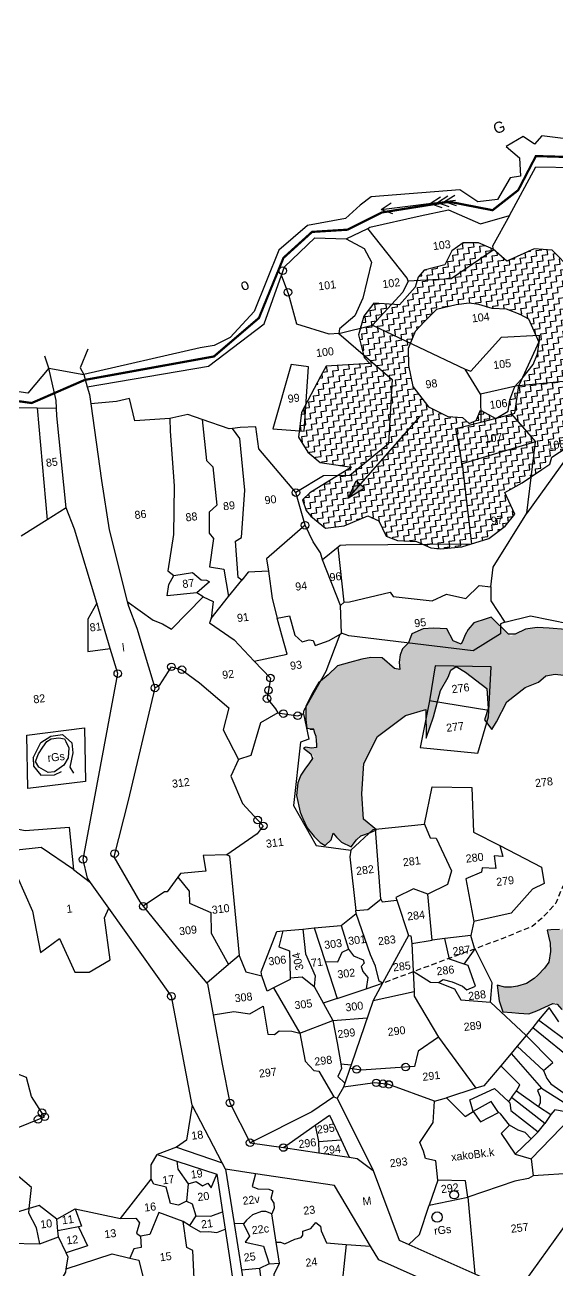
# Model space of a CAD drawing. Header units: metres. Extents: x 290104 to 292132, y 1990019 to 1991719.
# Drawn here: x 290799 to 291283, y 1990587 to 1991719 of the extents above; entities that cross this region are included whole.
import ezdxf
from ezdxf.enums import TextEntityAlignment as Align

# ---------------------------------------------------------------- set-up
doc = ezdxf.new("R2010")
doc.units = ezdxf.units.M
doc.header["$MEASUREMENT"] = 0
doc.linetypes.add('DASHDOT', pattern=[1, 0.5, -0.25, 0, -0.25])
doc.linetypes.add('DASHED', pattern=[0.75, 0.5, -0.25])
for name, color, linetype in [('LINE_FOOTPATH', 1, 'DASHED'), ('OFF', 1, 'Continuous'), ('POLY_HATCH', 12, 'Continuous'), ('POLY_PARCEL', 6, 'Continuous'), ('POLY_ROAD', 30, 'Continuous'), ('POLY_WATER', 4, 'Continuous'), ('SYM_ARROW', 1, 'Continuous'), ('SYM_STONE', 1, 'Continuous'), ('SYM_WELL', 1, 'Continuous'), ('TEXT_MAPIN', 7, 'Continuous'), ('TEXT_MAPOUT', 7, 'Continuous'), ('TEXT_PARCEL', 7, 'Continuous'), ('V_BOUND_STREAM_LINE', 7, 'DASHDOT')]:
    doc.layers.add(name, color=color, linetype=linetype)
doc.styles.add('TEXT_MAP', font='')
doc.styles.get('TEXT_MAP').set_extended_font_data('Kruti Dev 050')
pattern_1 = [(7.0915, (290088.82, 1989667.838), (4.387969, 5.634868), [5.05005, -5.05005]), (97.0915, (290093.8315, 1989668.461), (-5.634868, 4.387969), [5.05005, -5.05005])]

# ---------------------------------------------------------------- blocks, each defined once
blk = doc.blocks.new('STONE')
blk.add_circle((0, 0), 0.851)
blk = doc.blocks.new('RIVERARROW')
for points in [[(0, 0), (3.52, 1.73)], [(0, 0), (24.26, 0)], [(0, 0), (3.52, -1.73)], [(16.05, 0), (19.57, 1.73)], [(16.05, 0), (19.57, -1.73)], [(18.43, 0), (21.95, 1.73)], [(18.43, 0), (21.95, -1.73)], [(20.74, 0), (24.26, 1.73)], [(20.74, 0), (24.26, -1.73)]]:
    blk.add_lwpolyline(points)
blk = doc.blocks.new('PAKKAWELL')
blk.add_circle((0, 0), 1.81)
blk = doc.blocks.new('ARROWASPECT')
h = blk.add_hatch(color=256)
h.paths.add_polyline_path([(2.85, -2.85), (3.72, -1.98), (0, 0)])
h.paths.add_polyline_path([(0, 0), (1.98, -3.72), (2.85, -2.85)])
for points in [[(0, 0), (17.15, -17.15)], [(0, 0), (1.98, -3.72)], [(0, 0), (3.72, -1.98)], [(3.72, -1.98), (1.98, -3.72)]]:
    blk.add_lwpolyline(points)
blk = doc.blocks.new('21432')
at = {"layer": 'POLY_HATCH'}
h = blk.add_hatch(dxfattribs=at)
h.set_pattern_fill('ZIGZAG', color=256, scale=40.400397, angle=7.0915, style=0)
h.set_pattern_definition(pattern_1)
h.paths.add_polyline_path([(291095.8, 1991316.9), (291058.1, 1991293.4), (291051.4, 1991287), (291054.5, 1991277.4), (291058.8, 1991272.3), (291072.1, 1991261.5), (291089.3, 1991263.6), (291110.7, 1991272.5), (291120.6, 1991268.1), (291127.4, 1991254), (291137.8, 1991250.3), (291154.8, 1991249.3), (291168.1, 1991243.4), (291176.9, 1991242.6), (291196.1, 1991244.4), (291220.7, 1991251.9), (291235.6, 1991263.1), (291244.2, 1991274.1), (291235.1, 1991293.7), (291250.9, 1991302.5), (291268.8, 1991314.8), (291276.3, 1991319.4), (291278, 1991325.9), (291291.9, 1991335.1), (291295.4, 1991341.8), (291299.7, 1991357.3), (291313.6, 1991361.6), (291341.2, 1991355), (291355.6, 1991359.9), (291371.9, 1991375.1), (291373.1, 1991390.2), (291367.7, 1991398.3), (291354.7, 1991412.3), (291341.4, 1991418.7), (291321.8, 1991420.7), (291301, 1991417.4), (291298.1, 1991435.2), (291314.2, 1991437.3), (291316.5, 1991458.8), (291312.7, 1991479), (291278.4, 1991514), (291262, 1991515.1), (291237.1, 1991503.9), (291224.5, 1991514.8), (291211.3, 1991520.7), (291197.5, 1991520.8), (291187.2, 1991513.3), (291180.7, 1991500.6), (291161.9, 1991495.8), (291156.4, 1991489.5), (291153.8, 1991480.4), (291139.6, 1991464.3), (291116.3, 1991465.8), (291107.1, 1991454), (291102.3, 1991437.2), (291107.4, 1991416.6), (291112.5, 1991411), (291072.8, 1991408.5), (291067.7, 1991399.1), (291050.5, 1991366.4), (291047.7, 1991344.2), (291056.3, 1991330.3), (291067.4, 1991321)])
h.paths.add_polyline_path([(291165.9, 1991371.5), (291151.6, 1991390.2), (291147.6, 1991409.3), (291147.3, 1991424.5), (291153.8, 1991440.1), (291162.3, 1991449.2), (291173, 1991460.2), (291190.9, 1991464.4), (291202.7, 1991465.9), (291211.7, 1991464.6), (291223.8, 1991460.9), (291236.7, 1991460.5), (291249.3, 1991455.6), (291257, 1991451.4), (291266.5, 1991430.1), (291265, 1991419.9), (291261, 1991410.2), (291252, 1991398.7), (291244.2, 1991390.1), (291239.7, 1991377.9), (291238.2, 1991367.7), (291227, 1991361.1), (291213.2, 1991368.6), (291209.2, 1991359.3), (291202.7, 1991356.5), (291196.8, 1991361.8), (291183.5, 1991362.9)], flags=16)
h = blk.add_hatch(dxfattribs=at)
h.set_pattern_fill('ZIGZAG', color=256, scale=40.400397, angle=7.0915, style=0)
h.set_pattern_definition(pattern_1)
h.paths.add_polyline_path([(291385.8, 1991046.7), (291380.8, 1991048.2), (291377.1, 1991047.7), (291376.6, 1991043.6), (291378.7, 1991031.3), (291375.2, 1991021.9), (291370.6, 1991015.2), (291360.9, 1991004.3), (291347, 1991003.3), (291349, 1990995.3), (291350.3, 1990990.4), (291349.1, 1990984.1), (291347.6, 1990972.4), (291343.6, 1990965), (291341.2, 1990959.2), (291326.1, 1990960.1), (291326.5, 1990954.3), (291324.6, 1990947.6), (291323.6, 1990939.1), (291318.4, 1990934.3), (291310.5, 1990931.9), (291303.7, 1990931.7), (291298.1, 1990930.4), (291300.7, 1990926.3), (291300.6, 1990921.5), (291300.8, 1990916.7), (291295.4, 1990903.7), (291286.7, 1990896.6), (291273.7, 1990896.1), (291276.5, 1990884.7), (291276.8, 1990876.8), (291275.2, 1990867.1), (291271.2, 1990861.5), (291263.5, 1990853.2), (291254.8, 1990847.8), (291246.9, 1990845.1), (291237.2, 1990843.9), (291228.4, 1990846.2), (291230.2, 1990831.8), (291233.4, 1990822), (291241.7, 1990821.3), (291247.9, 1990820.7), (291257.2, 1990820.2), (291264.4, 1990822.8), (291281.3, 1990830.4), (291287.1, 1990823.9), (291291.3, 1990820), (291293.3, 1990820.2), (291296.7, 1990823.7), (291303.2, 1990828.6), (291311.1, 1990832), (291313.5, 1990833.3), (291316.2, 1990836.4), (291319.1, 1990840.5), (291321.6, 1990844.9), (291324.7, 1990855.8), (291325.9, 1990863.1), (291325.2, 1990874), (291326.2, 1990882.3), (291324.5, 1990886.2), (291319, 1990889.3), (291322.5, 1990893.8), (291325.5, 1990900), (291327.9, 1990905.4), (291329.3, 1990911), (291328.9, 1990916.4), (291327.5, 1990922), (291332, 1990927), (291334.1, 1990932.1), (291338, 1990943.6), (291342.9, 1990938.3), (291347.3, 1990933), (291352, 1990936.7), (291359.1, 1990939.9), (291365.8, 1990943.8), (291372.8, 1990950.5), (291376, 1990957.4), (291376.8, 1990967.4), (291378.2, 1990972.6), (291378.5, 1990978.1), (291377.2, 1990988.7), (291376, 1990993.3), (291372.5, 1990998.2), (291375.9, 1991003.1), (291389, 1991000.5), (291393, 1991001.9), (291397.2, 1991003.8), (291401.7, 1991006.1), (291404.5, 1991008.4), (291408, 1991013), (291413.4, 1991021.8), (291415, 1991028.2), (291416.2, 1991036.5), (291423.7, 1991045.2), (291427.1, 1991054.2), (291426.9, 1991059.7), (291431.9, 1991061.6), (291434.4, 1991064), (291440.5, 1991069.8), (291447.4, 1991076.8), (291452.7, 1991089.9), (291454, 1991096.2), (291453.4, 1991100.9), (291448.8, 1991109.1), (291453.9, 1991110.8), (291457.6, 1991110.9), (291466.8, 1991111.4), (291471, 1991116), (291476.6, 1991123.9), (291488.2, 1991129.5), (291492.5, 1991126.9), (291496.2, 1991126.6), (291500, 1991129.5), (291504.9, 1991133.9), (291511.6, 1991140.5), (291515.6, 1991146.1), (291515.6, 1991160.2), (291511.8, 1991170.7), (291524.3, 1991175.5), (291526.5, 1991177.2), (291532.9, 1991183.1), (291536.7, 1991191.1), (291539.5, 1991202.9), (291539.4, 1991208.8), (291543.1, 1991211), (291549.4, 1991214.8), (291553.2, 1991217.4), (291555.2, 1991220.3), (291557.9, 1991223.7), (291560.8, 1991227.5), (291563.4, 1991234.3), (291566.1, 1991239.4), (291570.4, 1991249.1), (291575.4, 1991256.4), (291576.6, 1991260), (291577.3, 1991265.5), (291576.5, 1991271.9), (291575.9, 1991274.2), (291575.7, 1991281), (291575.3, 1991289.2), (291574.8, 1991291.4), (291571.2, 1991298.1), (291565.8, 1991306), (291564, 1991306.8), (291561.7, 1991305.8), (291558.4, 1991302), (291558.6, 1991300.3), (291559.2, 1991298.4), (291561.7, 1991294.6), (291555.6, 1991290.5), (291548.8, 1991289.2), (291542, 1991286), (291538.8, 1991289.7), (291537.7, 1991290.9), (291536.5, 1991291.8), (291534.7, 1991292.9), (291532.2, 1991293.3), (291530.9, 1991293.5), (291524.6, 1991291.9), (291529.6, 1991287.1), (291531.5, 1991276.7), (291530.5, 1991266.1), (291528.9, 1991260.1), (291524.8, 1991249), (291515.2, 1991238.3), (291505.6, 1991233), (291498.3, 1991229.4), (291500.3, 1991224.2), (291500.7, 1991215.3), (291498.3, 1991206.1), (291491.7, 1991197.2), (291482.3, 1991187.8), (291477, 1991186.2), (291457, 1991182.3), (291458.5, 1991170.6), (291460.8, 1991163), (291460, 1991158.5), (291459.3, 1991154.4), (291458.4, 1991148.5), (291454, 1991138.3), (291444, 1991135.4), (291434.3, 1991133.6), (291427.4, 1991126.2), (291426.6, 1991121.7), (291426.2, 1991116.2), (291425.8, 1991108.6), (291423.6, 1991101.6), (291419.2, 1991095.6), (291417, 1991091.5), (291410.8, 1991083.9), (291402.3, 1991078.1), (291390.6, 1991071.2), (291395.2, 1991061.5), (291393.3, 1991047.5), (291390, 1991043.2)])
h = blk.add_hatch(dxfattribs=at)
h.set_pattern_fill('ZIGZAG', color=256, scale=40.400397, angle=7.0915, style=0)
h.set_pattern_definition(pattern_1)
h.paths.add_polyline_path([(291218.8, 1991115.6), (291220.2, 1991097.6), (291216.7, 1991087.2), (291223.4, 1991078.4), (291227.7, 1991085.5), (291237.2, 1991103.6), (291253.8, 1991116.5), (291265.8, 1991121.4), (291272.6, 1991127.1), (291281.1, 1991128.6), (291293.8, 1991127.1), (291301.9, 1991125.1), (291310.2, 1991127.8), (291313.3, 1991138.2), (291322.3, 1991152.8), (291331.4, 1991159.5), (291344.9, 1991162.9), (291353.2, 1991162.7), (291359.6, 1991163), (291361.8, 1991166.8), (291370.4, 1991181.3), (291377.7, 1991188.7), (291387.4, 1991194.7), (291398.1, 1991200.8), (291405.8, 1991201.3), (291416.8, 1991200.1), (291432.3, 1991197.7), (291434, 1991204.8), (291439.4, 1991220.3), (291445.6, 1991233.6), (291452.9, 1991243.7), (291461.8, 1991248.2), (291475.4, 1991248.2), (291469, 1991261.4), (291459.2, 1991260.2), (291450.3, 1991258.7), (291435, 1991242), (291431.7, 1991233.8), (291429, 1991220.9), (291428.6, 1991208.7), (291425.6, 1991205.8), (291420, 1991209), (291418.9, 1991214.9), (291420.3, 1991227.6), (291421.4, 1991239.9), (291419.4, 1991242.3), (291410.1, 1991250.2), (291384.2, 1991263), (291380.1, 1991258.2), (291369.8, 1991256.9), (291369.7, 1991247.4), (291369.1, 1991241.6), (291373.5, 1991230.5), (291377.5, 1991219.7), (291372.8, 1991219.1), (291360.4, 1991217.2), (291353.2, 1991212.4), (291345.6, 1991207.1), (291338.1, 1991194.9), (291337.6, 1991187.9), (291333.1, 1991182.5), (291324.2, 1991184), (291318.1, 1991180.7), (291312.5, 1991173.5), (291298.4, 1991168.7), (291294.5, 1991165.2), (291290.5, 1991169.4), (291275.6, 1991170.6), (291264.7, 1991171), (291254, 1991169.7), (291240.6, 1991163.1), (291222.7, 1991180.5), (291218.3, 1991179.1), (291207, 1991175.5), (291201.8, 1991169.2), (291199.3, 1991164.6), (291197.3, 1991160), (291195.6, 1991155.9), (291188.3, 1991158.9), (291182.6, 1991169.9), (291170.4, 1991170.5), (291160.9, 1991169.8), (291150.6, 1991165.4), (291147.7, 1991157.3), (291142.3, 1991151.8), (291140, 1991146.3), (291139.1, 1991139.7), (291139.9, 1991132.9), (291135, 1991134), (291123.8, 1991143.5), (291113.4, 1991143.9), (291105.3, 1991142.5), (291094, 1991139.3), (291083.1, 1991136.2), (291074.5, 1991128.2), (291065.9, 1991120.7), (291060.2, 1991111.3), (291054.2, 1991099.7), (291054.3, 1991087.5), (291055.3, 1991079.8), (291062.8, 1991078.6), (291061.4, 1991078.6), (291062.3, 1991075.3), (291063.5, 1991072.4), (291063.6, 1991068.1), (291064.3, 1991062.1), (291059.6, 1991061.5), (291053.9, 1991062.5), (291052.3, 1991061.5), (291061.7, 1991054.1), (291057.8, 1991048.3), (291053.3, 1991042.5), (291049.7, 1991036.9), (291047.1, 1991030), (291045.9, 1991018.6), (291049.1, 1991003.4), (291051.5, 1990997.6), (291055.6, 1990989.1), (291061.8, 1990981.2), (291067.3, 1990975.8), (291072, 1990972.9), (291077.4, 1990978.3), (291079.2, 1990984.2), (291082.3, 1990980.7), (291086.8, 1990976), (291095.5, 1990971.9), (291102.6, 1990981.1), (291113, 1990984.9), (291118.5, 1990987.4), (291106.9, 1990997.1), (291105.3, 1991020), (291107.1, 1991047.5), (291119.6, 1991072), (291145, 1991091.2), (291163.4, 1991096.6), (291163.6, 1991070.6), (291170.3, 1991090.1), (291176.9, 1991113.9), (291183.6, 1991126), (291186.3, 1991132.4), (291191.1, 1991135.6), (291199.6, 1991130.5)])
at = {"layer": 'LINE_FOOTPATH', "ltscale": 10, "flags": 128}
blk.add_lwpolyline([(291760.2, 1991478.7), (291647.8, 1991397.4), (291617.8, 1991372), (291582.4, 1991347.4), (291560.4, 1991330.4), (291531.6, 1991304.6), (291509.8, 1991271.6), (291449.1, 1991172.3), (291430.5, 1991148.4), (291400.7, 1991105.1), (291365.4, 1991049.8), (291345.9, 1991015.7), (291316, 1990973.3), (291302.7, 1990958.3), (291287.7, 1990935.5), (291281.6, 1990920.5), (291269.4, 1990907.4), (291260.1, 1990899.5), (291233.4, 1990888.6), (291124.1, 1990847.9)], dxfattribs=at)
at = {"layer": 'OFF'}
for points in [[(291252, 1991617.3), (291236.6, 1991608.3)], [(291090.4, 1991542.7), (291103.8, 1991554.9)], [(291084.2, 1991438.2), (291115, 1991445.8)], [(290820.7, 1991406.9), (290852.4, 1991401.1)], [(291082.9, 1990833.9), (291070.1, 1990829.9)], [(291078.8, 1990813.9), (291110.1, 1990816.4)], [(290936.9, 1990698.9), (290919.1, 1990692.2)], [(291244.5, 1990692.6), (291259.1, 1990688.4)]]:
    blk.add_lwpolyline(points, dxfattribs=at)
at = {"layer": 'POLY_HATCH'}
for points in [[(291312.7, 1991479), (291278.4, 1991514), (291262, 1991515.1), (291237.1, 1991503.9), (291224.5, 1991514.8), (291211.3, 1991520.7), (291197.5, 1991520.8), (291187.2, 1991513.3), (291180.7, 1991500.6), (291161.9, 1991495.8), (291156.4, 1991489.5), (291153.8, 1991480.4), (291139.6, 1991464.3), (291116.3, 1991465.8), (291107.1, 1991454), (291102.3, 1991437.2), (291107.4, 1991416.6), (291112.5, 1991411), (291072.8, 1991408.5), (291067.7, 1991399.1), (291050.5, 1991366.4), (291047.7, 1991344.2), (291056.3, 1991330.3), (291067.4, 1991321), (291095.8, 1991316.9), (291058.1, 1991293.4), (291051.4, 1991287), (291054.5, 1991277.4), (291058.8, 1991272.3), (291072.1, 1991261.5), (291089.3, 1991263.6), (291110.7, 1991272.5), (291120.6, 1991268.1), (291127.4, 1991254), (291137.8, 1991250.3), (291154.8, 1991249.3), (291168.1, 1991243.4), (291176.9, 1991242.6), (291196.1, 1991244.4), (291220.7, 1991251.9), (291235.6, 1991263.1), (291244.2, 1991274.1), (291235.1, 1991293.7), (291250.9, 1991302.5), (291268.8, 1991314.8), (291276.3, 1991319.4), (291278, 1991325.9), (291291.9, 1991335.1)], [(291162.3, 1991449.2), (291153.8, 1991440.1), (291147.3, 1991424.5), (291147.6, 1991409.3), (291151.6, 1991390.2), (291165.9, 1991371.5), (291183.5, 1991362.9), (291196.8, 1991361.8), (291202.7, 1991356.5), (291209.2, 1991359.3), (291213.2, 1991368.6), (291227, 1991361.1), (291238.2, 1991367.7), (291239.7, 1991377.9), (291244.2, 1991390.1), (291252, 1991398.7), (291261, 1991410.2), (291265, 1991419.9), (291266.5, 1991430.1), (291257, 1991451.4), (291249.3, 1991455.6), (291236.7, 1991460.5), (291223.8, 1991460.9), (291211.7, 1991464.6), (291202.7, 1991465.9), (291190.9, 1991464.4), (291173, 1991460.2), (291162.3, 1991449.2)], [(291284.9, 1990896.6), (291277.1, 1990896.3), (291273.7, 1990896.2), (291275, 1990890.6), (291276.5, 1990884.3), (291276.8, 1990876.8), (291275.2, 1990867.1), (291271.2, 1990861.5), (291265.4, 1990855.3), (291261.8, 1990852.1), (291254.8, 1990847.8), (291246.9, 1990845.1), (291241.2, 1990844.4), (291235.4, 1990844.4), (291228.4, 1990846.2), (291230.2, 1990831.8), (291233.4, 1990822), (291241.7, 1990821.3), (291247.9, 1990820.7), (291257.2, 1990820.2), (291264.4, 1990822.8), (291278.9, 1990829.4), (291282.7, 1990828.8), (291287.1, 1990823.9)], [(291118.5, 1990987.4), (291106.9, 1990997.1), (291105.3, 1991020), (291107.1, 1991047.5), (291119.6, 1991072), (291145, 1991091.2), (291163.4, 1991096.6), (291163.6, 1991070.6), (291170.3, 1991090.1), (291176.9, 1991113.9), (291183.6, 1991126), (291186.3, 1991132.4), (291191.1, 1991135.6), (291199.6, 1991130.5), (291218.8, 1991115.6), (291220.2, 1991097.6), (291216.7, 1991087.2), (291223.4, 1991078.4), (291227.7, 1991085.5), (291237.2, 1991103.6), (291253.8, 1991116.5), (291265.8, 1991121.4), (291272.6, 1991127.1), (291281.1, 1991128.6), (291293.8, 1991127.1)], [(291290.5, 1991169.4), (291275.6, 1991170.6), (291264.7, 1991171), (291254, 1991169.7), (291244.6, 1991165), (291238.5, 1991165.1), (291222.7, 1991180.5), (291218.3, 1991179.1), (291207, 1991175.5), (291201.8, 1991169.2), (291199.3, 1991164.6), (291197.3, 1991160), (291195.6, 1991155.9), (291188.3, 1991158.9), (291182.6, 1991169.9), (291170.4, 1991170.5), (291160.9, 1991169.8), (291150.6, 1991165.4), (291147.7, 1991157.3), (291142.3, 1991151.8), (291140, 1991146.3), (291139.1, 1991139.7), (291139.9, 1991132.9), (291135, 1991134), (291123.8, 1991143.5), (291113.4, 1991143.9), (291105.3, 1991142.5), (291094, 1991139.3), (291083.1, 1991136.2), (291074.5, 1991128.2), (291065.9, 1991120.7), (291060.2, 1991111.3), (291054.2, 1991099.7), (291054.3, 1991087.5), (291055.3, 1991079.8), (291061.5, 1991078.8), (291058.4, 1991078.7), (291061.4, 1991078.6), (291062.3, 1991075.3), (291063.5, 1991072.4), (291063.6, 1991068.1), (291064, 1991064.7), (291063.9, 1991062), (291059.6, 1991061.5), (291053.9, 1991062.5), (291052.3, 1991061.5), (291059, 1991056.2), (291060.4, 1991052.1), (291057.8, 1991048.3), (291053.3, 1991042.5), (291049.7, 1991036.9), (291047.1, 1991030), (291045.9, 1991018.6), (291049.1, 1991003.4), (291051.5, 1990997.6), (291055.6, 1990989.1), (291061.8, 1990981.2), (291067.3, 1990975.8), (291072, 1990972.9), (291077.4, 1990978.3), (291079.2, 1990984.2), (291082.3, 1990980.7), (291086.8, 1990976), (291095.5, 1990971.9), (291100.4, 1990978.1), (291104.3, 1990981.7), (291113, 1990984.9), (291118.5, 1990987.4)]]:
    blk.add_lwpolyline(points, dxfattribs=at)
at = {"layer": 'POLY_PARCEL'}
for points in [[(291239.5, 1991545.5), (291224.1, 1991517.6), (291224.6, 1991514.1), (291186.6, 1991487.8), (291147.3, 1991485.7)], [(291147.3, 1991485.7), (291146.5, 1991488.7), (291110.6, 1991533.8)], [(291091.1, 1991524.3), (291107.5, 1991515.6), (291114.1, 1991503.1), (291106.1, 1991470.4), (291099, 1991454.2), (291084.8, 1991442.6), (291084.2, 1991438.2)], [(291084.2, 1991438.2), (291075.6, 1991437.6), (291046.2, 1991446.8), (291039, 1991473.4), (291032.1, 1991491.3)], [(291147.3, 1991485.7), (291142.6, 1991475.9), (291115, 1991445.8), (291199.2, 1991405.8)], [(291084.2, 1991438.2), (291132.9, 1991396.5), (291129.6, 1991337.9), (291094.3, 1991309.2), (291070.4, 1991309), (291045.3, 1991293.7)], [(291199.2, 1991405.8), (291204.2, 1991404), (291232.1, 1991434.9), (291266.4, 1991436.8), (291266.6, 1991431.4), (291248.1, 1991391.1)], [(291056.8, 1991408), (291040.9, 1991410), (291024.2, 1991351.8), (291052.7, 1991349.5), (291056.8, 1991408)], [(291213, 1991383.2), (291199.2, 1991405.8)], [(291248.1, 1991391.1), (291303.9, 1991396.4), (291363.1, 1991365.8), (291351.4, 1991349.4)], [(291248.1, 1991391.1), (291213, 1991383.2)], [(291213, 1991383.2), (291213.4, 1991357.7)], [(291241.4, 1991365.1), (291244.2, 1991365.9), (291248.1, 1991391.1)], [(290810, 1991370.6), (290819.2, 1991269.1)], [(290930.8, 1991361), (290898.9, 1991359), (290894, 1991379.2), (290882.2, 1991376.5), (290858.9, 1991374.4)], [(290930.8, 1991361), (290931.1, 1991349.6), (290934.5, 1991299.8), (290933.9, 1991255.7), (290928.9, 1991222.6), (290934.2, 1991218.4)], [(290960, 1991360.2), (290947.2, 1991364.6), (290930.8, 1991361)], [(290960, 1991360.2), (290963.9, 1991323), (290969.7, 1991317.1), (290973.3, 1991282.2), (290966.6, 1991275.9), (290966.6, 1991256.7), (290970.3, 1991252.1), (290966.9, 1991226.2), (290979.7, 1991224.2), (290984, 1991199.3)], [(290987.7, 1991352), (290984.7, 1991351.6), (290960, 1991360.2)], [(291213.4, 1991357.7), (291241.4, 1991365.1)], [(291241.4, 1991365.1), (291263.2, 1991339.9)], [(291351.4, 1991349.4), (291340.9, 1991358.3), (291332.7, 1991363.6), (291298.9, 1991354.7), (291303.3, 1991341.9), (291255.1, 1991275)], [(291045.3, 1991293.7), (291011.7, 1991333.4), (291008.8, 1991353.4), (290994.7, 1991352.9), (290987.7, 1991352)], [(290996.2, 1991214.1), (290992.8, 1991216.5), (290990.3, 1991249.5), (290995.7, 1991252.9), (290999, 1991296), (290994.4, 1991342.9), (290987.7, 1991352)], [(291196.6, 1991319.8), (291190.6, 1991352), (291213.4, 1991357.7)], [(291263.2, 1991339.9), (291196.6, 1991319.8)], [(291255.1, 1991275), (291263.2, 1991339.9)], [(291196.6, 1991319.8), (291204.9, 1991246.8), (291090.8, 1991245.9), (291085.7, 1991245.7), (291083.8, 1991244.1)], [(291053.6, 1991264), (291045.3, 1991293.7)], [(290836.4, 1991280), (290819.2, 1991269.1)], [(290819.2, 1991269.1), (290795.5, 1991254.2)], [(291222.5, 1991208), (291224.6, 1991225.9), (291255.1, 1991275)], [(291053.6, 1991264), (291018.6, 1991233.4), (291020.3, 1991222.2)], [(291069.6, 1991232.7), (291067.7, 1991239.1), (291061, 1991248.9), (291053.6, 1991264)], [(291235.1, 1991176.1), (291258.5, 1991181.8), (291312.1, 1991170.7), (291358.8, 1991235.5), (291374.2, 1991268.6)], [(291083.8, 1991244.1), (291069.6, 1991232.7)], [(291089.3, 1991194.2), (291083.8, 1991244.1)], [(291085.8, 1991191), (291069.6, 1991232.7)], [(290955.2, 1991202.6), (290928.4, 1991199.8), (290929.8, 1991210.3), (290934.2, 1991218.4)], [(290934.2, 1991218.4), (290951.2, 1991221.1), (290959.1, 1991214.5), (290964, 1991214), (290966.9, 1991212.7), (290955.2, 1991202.6)], [(290984, 1991199.3), (290996.2, 1991214.1)], [(291020.3, 1991222.2), (291002, 1991221.5), (290996.2, 1991214.1)], [(291020.3, 1991222.2), (291023.8, 1991197.4), (291028.4, 1991179.6)], [(290961, 1991199), (290955.2, 1991202.6)], [(291089.3, 1991194.2), (291094, 1991194.4), (291130.9, 1991203.3), (291133.8, 1991199.3), (291169.2, 1991195.5), (291182.2, 1991201.4), (291199.9, 1991197.4), (291211.8, 1991209.4), (291222.5, 1991208)], [(291222.5, 1991208), (291222.4, 1991195.5), (291235.1, 1991176.1)], [(290864.2, 1991193.1), (290856.1, 1991178.8), (290856, 1991149.3), (290876.6, 1991151.9)], [(290892, 1991194.7), (290915.5, 1991177.7), (290924, 1991174.4), (290932.2, 1991169.5), (290961, 1991199)], [(290961, 1991199), (290970.2, 1991194.8), (290968.3, 1991179.4)], [(290968.3, 1991179.4), (290984, 1991199.3)], [(291085.8, 1991191), (291089.3, 1991194.2)], [(291086.9, 1991166.1), (291085.8, 1991191)], [(290968.3, 1991179.4), (290966.7, 1991175.4), (290989.2, 1991159.8), (291007.3, 1991140.4)], [(291007.3, 1991140.4), (291037.3, 1991146.9), (291032.5, 1991164.1), (291028.4, 1991179.6)], [(291028.4, 1991179.6), (291039.5, 1991181.7), (291044.4, 1991164.3), (291051.1, 1991158.1), (291057.5, 1991160), (291061.1, 1991159.3), (291062.8, 1991154.8), (291075.6, 1991159.2), (291085.4, 1991165.1)], [(291235.1, 1991176.1), (291231.3, 1991174.5), (291231.2, 1991165.4), (291206.6, 1991150), (291093.3, 1991163.6), (291086.9, 1991166.1)], [(291052.2, 1991092.7), (291052.9, 1991096.1), (291072.8, 1991131.5), (291085.4, 1991165.1)], [(291085.4, 1991165.1), (291086.9, 1991166.1)], [(290917.2, 1991116.2), (290921.3, 1991118.4), (290932.1, 1991135.4), (290941.7, 1991132.8), (290957.8, 1991120.7), (290984.4, 1991098.1), (290979.3, 1991078), (290993, 1991051.3)], [(291007.3, 1991140.4), (291022.2, 1991125.2), (291019.1, 1991106.5), (291026.8, 1991097.2), (291028.8, 1991093.6)], [(291222.8, 1991135.5), (291171.9, 1991136.3), (291166.8, 1991104.4)], [(291220.7, 1991095.7), (291222.8, 1991135.5)], [(291166.8, 1991104.4), (291158.2, 1991062.2), (291210.7, 1991056.8), (291220.4, 1991090.1), (291220.7, 1991095.7)], [(291220.7, 1991095.7), (291166.8, 1991104.4)], [(291028.8, 1991093.6), (291013.2, 1991084.6), (291004.4, 1991054.9), (290993, 1991051.3)], [(291028.8, 1991093.6), (291047, 1991091), (291052.2, 1991092.7)], [(291052.2, 1991092.7), (291057.2, 1991069.6), (291049.5, 1991067), (291043.1, 1991009.4), (291063.8, 1990973.1), (291095.2, 1990968.8)], [(290993, 1991051.3), (290986.2, 1991035.9), (290996.9, 1991011.3), (291010.6, 1990996.2), (291015.6, 1990990.9), (291010, 1990983.7), (290982.6, 1990964.6)], [(291162.1, 1990992.3), (291169.2, 1991026.5), (291205.1, 1991025.6), (291206.8, 1990985.2), (291230.7, 1990973)], [(290746.6, 1990984.8), (290777.6, 1990990.8), (290799.1, 1990986.8), (290839.1, 1990989.6), (290843, 1990951.2)], [(291095.2, 1990968.8), (291115.6, 1990987.6), (291117.8, 1990987.8)], [(291117.8, 1990987.8), (291162.1, 1990992.3)], [(291122.4, 1990924.4), (291117.8, 1990987.8)], [(291162.1, 1990992.3), (291167.4, 1990980), (291172.9, 1990979.6), (291186.8, 1990950), (291183, 1990937.6), (291165.1, 1990928.9)], [(290843, 1990951.2), (290813.7, 1990971.2), (290789, 1990968.6), (290778.9, 1990952.2), (290791.9, 1990944.8), (290805.7, 1990913.5), (290813, 1990875.9), (290830.3, 1990888.4), (290844.3, 1990857.9), (290857.3, 1990857.8), (290876.5, 1990869.1), (290871.3, 1990907.3), (290875.2, 1990916.2)], [(290982.6, 1990964.6), (290961.1, 1990964.1), (290963.4, 1990949.8), (290940.4, 1990947.5), (290938, 1990944.2)], [(290982.6, 1990964.6), (290984.9, 1990963.8), (290993.6, 1990873.1)], [(291095.2, 1990968.8), (291094.4, 1990962.6), (291099.9, 1990914.1)], [(291230.7, 1990973), (291233.4, 1990963.1), (291225.7, 1990963.8), (291227.2, 1990952.1), (291214.7, 1990952.7), (291214.1, 1990948.8), (291199.7, 1990942.7), (291207.2, 1990904.1)], [(291230.7, 1990973), (291268.7, 1990953.4), (291271.1, 1990938.6), (291260.4, 1990933.5), (291240.9, 1990911.6), (291207.2, 1990904.1)], [(290843, 1990951.2), (290858.7, 1990939.5)], [(290938, 1990944.2), (290928.4, 1990930.8), (290925.7, 1990931), (290906.5, 1990917.8)], [(290938, 1990944.2), (290948.3, 1990931.4), (290948.6, 1990920.6), (290968, 1990912.2), (290968.2, 1990893.3), (290984, 1990864.9)], [(291165.1, 1990928.9), (291152.1, 1990933.7), (291136.3, 1990925.8), (291137.1, 1990923.4)], [(291099.9, 1990914.1), (291110.6, 1990914.8), (291122.4, 1990924.4)], [(291122.4, 1990924.4), (291123.8, 1990921.9), (291137.1, 1990923.4)], [(291137.1, 1990923.4), (291147.6, 1990891.3)], [(291169.3, 1990887), (291165.1, 1990928.9)], [(291086.4, 1990900.5), (291100.2, 1990911.4)], [(291100.2, 1990911.4), (291099.9, 1990914.1)], [(291124.1, 1990847.9), (291120.9, 1990849.7), (291117.6, 1990863.5), (291113.2, 1990873.7), (291100.2, 1990911.4)], [(291014.2, 1990854.7), (291013.7, 1990858.4), (291028.1, 1990894.9), (291033.5, 1990895.4)], [(291033.5, 1990895.4), (291029.9, 1990881), (291039.5, 1990877.3), (291040, 1990852.8)], [(291033.5, 1990895.4), (291051.7, 1990897.1)], [(291051.7, 1990897.1), (291061.8, 1990898.1)], [(291051.7, 1990897.1), (291053.9, 1990874.6), (291062.9, 1990854.6), (291061.9, 1990844.8)], [(291061.8, 1990898.1), (291086.4, 1990900.5)], [(291061.8, 1990898.1), (291071.8, 1990867.7)], [(291086.4, 1990900.5), (291093.1, 1990878.7)], [(291207.2, 1990904.1), (291204.4, 1990891.4)], [(291147.6, 1990891.3), (291124.1, 1990847.9)], [(291147.6, 1990891.3), (291149.8, 1990891.1), (291150.7, 1990884.1)], [(291150.7, 1990884.1), (291169.3, 1990887)], [(291150.7, 1990884.1), (291151.8, 1990858.8)], [(291180.6, 1990888.4), (291169.3, 1990887)], [(291204.4, 1990891.4), (291180.6, 1990888.4)], [(291198.3, 1990865.3), (291184.9, 1990869.9), (291180.6, 1990888.4)], [(291208.2, 1990879), (291207.8, 1990879.9), (291204.4, 1990891.4)], [(290993.6, 1990873.1), (290984, 1990864.9)], [(290993.6, 1990873.1), (290999.7, 1990858.3), (291014.2, 1990854.7)], [(291071.8, 1990867.7), (291083.5, 1990867.2), (291087.5, 1990876), (291093.1, 1990878.7)], [(291093.1, 1990878.7), (291097.8, 1990872.9), (291106.6, 1990869.3), (291107.4, 1990866.2), (291104.6, 1990863.1), (291106.3, 1990858.6), (291110.6, 1990853.2), (291109.3, 1990842.9)], [(291198.3, 1990865.3), (291208.2, 1990879)], [(291222.2, 1990830.7), (291223.6, 1990848.2), (291208.2, 1990879)], [(290984, 1990864.9), (290964.2, 1990848.1)], [(291071.8, 1990867.7), (291082.9, 1990833.9), (291109.3, 1990842.9)], [(291174.9, 1990848.5), (291179.3, 1990851.4), (291187.5, 1990849.3), (291196.7, 1990845.3), (291200.7, 1990841.8), (291208.5, 1990845.2), (291201.8, 1990864.1), (291198.3, 1990865.3)], [(291024.8, 1990843.6), (291019.2, 1990840.7), (291014.2, 1990854.7)], [(291040, 1990852.8), (291040, 1990851.4), (291024.8, 1990843.6)], [(291040, 1990852.8), (291051.1, 1990853.7), (291061.9, 1990844.8)], [(291151.8, 1990858.8), (291167.7, 1990848.8), (291174.9, 1990848.5)], [(291151.8, 1990858.8), (291152.7, 1990840.4)], [(291024.8, 1990843.6), (291048.8, 1990802.6)], [(291061.9, 1990844.8), (291078.8, 1990813.9)], [(291109.3, 1990842.9), (291124.1, 1990847.9)], [(291124.1, 1990847.9), (291115.5, 1990832.2)], [(291115.5, 1990832.2), (291152.7, 1990840.4)], [(291152.7, 1990840.4), (291152.9, 1990836.1), (291174.8, 1990798.8)], [(291174.9, 1990848.5), (291189.4, 1990842.8), (291195.4, 1990832.9), (291222.2, 1990830.7)], [(291115.5, 1990832.2), (291095.4, 1990773.6)], [(291254.6, 1990800.5), (291222.2, 1990830.7)], [(290970, 1990819.2), (290989, 1990822.2), (291003.3, 1990820.2), (291015.4, 1990827.1), (291019.7, 1990801.6), (291025.7, 1990801.3), (291030.1, 1990804.6), (291041.5, 1990804.4), (291048.8, 1990802.6)], [(291284.3, 1990812.8), (291275.6, 1990825.9), (291265.9, 1990814.3)], [(291048.8, 1990802.6), (291078.8, 1990813.9)], [(291078.8, 1990813.9), (291082.9, 1990793.8), (291086.2, 1990774.8)], [(291260.6, 1990807.8), (291254.6, 1990800.5)], [(291265.9, 1990814.3), (291260.6, 1990807.8)], [(291260.6, 1990807.8), (291300.9, 1990775)], [(291306.4, 1990773.6), (291308.2, 1990782.7), (291265.9, 1990814.3)], [(291048.8, 1990802.6), (291053.6, 1990777.2), (291061.7, 1990768.5), (291066.1, 1990767.9), (291079.8, 1990744.8)], [(291174.8, 1990798.8), (291156.4, 1990786.2), (291153.2, 1990772.3), (291104.9, 1990769), (291094.3, 1990770.4)], [(291174.8, 1990798.8), (291209, 1990752.5)], [(291254.6, 1990800.5), (291246.4, 1990790.7)], [(291270.4, 1990768.5), (291279, 1990775.9), (291254.6, 1990800.5)], [(291240.9, 1990784), (291231.6, 1990772.8)], [(291246.4, 1990790.7), (291240.9, 1990784)], [(291240.9, 1990784), (291268.5, 1990752.4)], [(291246.4, 1990790.7), (291270.4, 1990768.5)], [(290788.4, 1990715.1), (290816.9, 1990726.5), (290804.8, 1990744.9), (290800.5, 1990762.3), (290790.9, 1990765.8), (290786.5, 1990777), (290771.3, 1990774.9)], [(291086.2, 1990774.8), (291086.9, 1990770.5), (291083.5, 1990763.1), (291089.7, 1990757.1)], [(291086.2, 1990774.8), (291095.4, 1990773.6)], [(291095.4, 1990773.6), (291094.3, 1990770.4)], [(291231.6, 1990772.8), (291216.2, 1990754.8), (291209, 1990752.5)], [(291245.8, 1990750.2), (291249, 1990755.7), (291231.6, 1990772.8)], [(291094.3, 1990770.4), (291089.7, 1990757.1)], [(291270.4, 1990768.5), (291273.3, 1990761.3), (291277, 1990756.6), (291297.4, 1990742.1)], [(291088.5, 1990753.4), (291082.7, 1990743.5)], [(291171.3, 1990740.6), (291129.8, 1990755.9), (291117.2, 1990757.5), (291088.5, 1990753.4)], [(291089.7, 1990757.1), (291088.5, 1990753.4)], [(291209, 1990752.5), (291182.2, 1990743.9)], [(291206.6, 1990731.2), (291203.3, 1990741.8), (291225.9, 1990752.1), (291238.6, 1990740.3)], [(291241.4, 1990744.2), (291245.8, 1990750.2)], [(291245.8, 1990750.2), (291266, 1990735.9)], [(291268.5, 1990752.4), (291264.8, 1990750.4), (291267.4, 1990744.8), (291267.3, 1990739.2), (291266, 1990735.9)], [(291268.5, 1990752.4), (291293.9, 1990736.4)], [(290951.1, 1990737.1), (290945.9, 1990705.3), (290936.9, 1990698.9)], [(291079.8, 1990744.8), (291059.9, 1990730.9), (291003.6, 1990703)], [(291079.8, 1990744.8), (291082.7, 1990743.5)], [(291082.7, 1990743.5), (291115.4, 1990677.7)], [(291174.3, 1990668.8), (291172.5, 1990686.6), (291163.2, 1990688.6), (291161.2, 1990695.4), (291157.9, 1990703.2), (291170.2, 1990721.2), (291171.3, 1990740.6)], [(291171.3, 1990740.6), (291182.2, 1990743.9)], [(291182.2, 1990743.9), (291199.3, 1990726.8), (291206.6, 1990731.2)], [(291228.9, 1990731.2), (291222.7, 1990740.3), (291206.6, 1990731.2)], [(291241.4, 1990744.2), (291238.6, 1990740.3)], [(291238.6, 1990740.3), (291239.7, 1990739.3), (291240.6, 1990732.3), (291265.6, 1990713)], [(291271.5, 1990720.5), (291241.4, 1990744.2)], [(291062.9, 1990718.9), (291075.9, 1990728.1), (291086.5, 1990705.5)], [(291206.6, 1990731.2), (291213.2, 1990721.9), (291229.4, 1990730.5), (291228.9, 1990731.2)], [(291239.5, 1990718.9), (291231.6, 1990728.9), (291228.9, 1990731.2)], [(291266, 1990735.9), (291277.1, 1990728.6)], [(291033.9, 1990698.6), (291062.9, 1990718.9)], [(291062.9, 1990718.9), (291065.9, 1990704.1)], [(291239.5, 1990718.9), (291231.8, 1990711.2), (291244.5, 1990692.6)], [(291259.1, 1990706.4), (291253.6, 1990712.4), (291247.5, 1990714.4), (291239.5, 1990718.9)], [(291065.9, 1990704.1), (291086.5, 1990705.5)], [(291065.9, 1990704.1), (291066.3, 1990693.9)], [(291086.5, 1990705.5), (291093.8, 1990689.9)], [(290913.7, 1990669.9), (290913.8, 1990682.9), (290919.1, 1990692.2)], [(291318.3, 1990692.4), (291298.4, 1990675.2), (291261.1, 1990672.9)], [(290937.1, 1990686.3), (290938, 1990679), (290947.5, 1990665.5)], [(291259.1, 1990688.4), (291261.1, 1990672.9)], [(290885.8, 1990634.1), (290913.7, 1990669.9)], [(290945.9, 1990649.8), (290938.6, 1990646.1), (290931.4, 1990647.7), (290927.5, 1990662.6), (290916.2, 1990665.4), (290913.7, 1990669.9)], [(290947.5, 1990665.5), (290954.5, 1990667.7), (290960.3, 1990663.9), (290965.2, 1990666.3), (290968.2, 1990662.1), (290973.5, 1990674.4)], [(291008.7, 1990674.8), (291005.6, 1990663.2), (291010.8, 1990661.1), (291020.7, 1990660.9), (291024.4, 1990659.2), (291022.4, 1990652.3), (291025.1, 1990648.1), (291025.6, 1990643.6), (291023.4, 1990638.4)], [(291261.1, 1990672.9), (291256.9, 1990670.5), (291244.2, 1990668.1), (291201.7, 1990653.4)], [(290947.5, 1990665.5), (290945.9, 1990649.8)], [(291174.3, 1990668.8), (291166.5, 1990646.3)], [(291201.7, 1990653.4), (291199.5, 1990668.4), (291174.3, 1990668.8)], [(290945.9, 1990649.8), (290951.1, 1990647.3), (290954.2, 1990636.5)], [(290812.4, 1990611), (290809.5, 1990625.7), (290802.5, 1990638.9), (290802.7, 1990643.2)], [(290828, 1990633.4), (290811.9, 1990646), (290802.7, 1990643.2)], [(290828, 1990633.4), (290844.6, 1990643)], [(290844.6, 1990643), (290885.8, 1990634.1)], [(290844.6, 1990643), (290850.4, 1990627), (290847.7, 1990626.5)], [(290942.8, 1990631.5), (290920.8, 1990639.5), (290912.5, 1990619.6), (290904, 1990618.1)], [(290954.2, 1990636.5), (290948.6, 1990627.7)], [(290954.2, 1990636.5), (290967.9, 1990636.1), (290978.6, 1990640.2)], [(291023.4, 1990638.4), (291017.9, 1990640.6), (291014.1, 1990640.4), (291005.7, 1990637.3), (291000.3, 1990632.7), (290997.6, 1990629.3)], [(291027.5, 1990612.6), (291023.4, 1990638.4)], [(290829, 1990622.8), (290828, 1990633.4)], [(290847.7, 1990626.5), (290829, 1990622.8)], [(290847.7, 1990626.5), (290855.8, 1990609.4), (290836.4, 1990602.9)], [(290885.8, 1990634.1), (290899.8, 1990634.3), (290903, 1990630.3), (290900.4, 1990620.8), (290904, 1990618.1)], [(290948.6, 1990627.7), (290942.8, 1990631.5)], [(290945.8, 1990560.4), (290948.3, 1990570.2), (290953.1, 1990572.7), (290951.5, 1990605.1), (290946.3, 1990607.7), (290942.8, 1990631.5)], [(290948.6, 1990627.7), (290958.5, 1990621.9), (290966.2, 1990622.2), (290973.3, 1990621.3), (290981, 1990624.4)], [(290997.6, 1990629.3), (290989.1, 1990629.6)], [(290997.6, 1990629.3), (291003.2, 1990618), (290999.3, 1990612.6), (291015.9, 1990609.1), (291021, 1990592.9)], [(291027.5, 1990612.6), (291031.2, 1990612.7), (291035.3, 1990611.1), (291044.2, 1990615.4), (291050, 1990616.8), (291051.5, 1990619.1), (291051.7, 1990622.7), (291058.8, 1990624.9), (291063.4, 1990630.4), (291067.7, 1990627.1), (291068.2, 1990623), (291073.1, 1990612), (291091, 1990610.6)], [(290812.4, 1990611), (290829.4, 1990617.4)], [(290829.4, 1990617.4), (290829, 1990622.8)], [(290836.4, 1990602.9), (290829.4, 1990617.4)], [(290904, 1990618.1), (290904.7, 1990607.9), (290897.9, 1990606.5), (290894.3, 1990598.2)], [(291030.5, 1990593.4), (291027.5, 1990612.6)], [(290783.8, 1990611.7), (290812.4, 1990611)], [(290836.6, 1990588.5), (290838.2, 1990599.1), (290836.4, 1990602.9)], [(290836.6, 1990588.5), (290878.3, 1990601.9), (290894.3, 1990598.2)], [(291091, 1990610.6), (291085.9, 1990562)], [(291091, 1990610.6), (291113.1, 1990608.9)], [(290894.3, 1990598.2), (290902.4, 1990596.3), (290910, 1990565.4), (290925.8, 1990560.4), (290940.6, 1990567.1), (290945.8, 1990560.4)], [(291021, 1990592.9), (291012.1, 1990588.6)], [(291021, 1990592.9), (291030.5, 1990593.4)], [(291033.6, 1990570.8), (291025.2, 1990579.2), (291025.4, 1990583.5), (291030.5, 1990593.4)], [(290823.3, 1990554.1), (290832.9, 1990563.4), (290843, 1990569), (290830.8, 1990576.1), (290836.1, 1990585.4), (290836.6, 1990588.5)], [(291012.1, 1990588.6), (290995.7, 1990587.3)], [(291012.1, 1990588.6), (291013.3, 1990578.6), (291010.4, 1990574), (291017.9, 1990564.8), (291014.4, 1990553.1), (291016.6, 1990544.3), (291010.7, 1990540.8), (291011.5, 1990534.5), (291004.3, 1990532.2)]]:
    blk.add_lwpolyline(points, dxfattribs=at)
at = {"layer": 'POLY_ROAD'}
for points in [[(290820.7, 1991406.9), (290817.2, 1991417.6)], [(290856.3, 1991424), (290849.3, 1991407), (290852.4, 1991401.1)], [(290855.5, 1991389.7), (290857.7, 1991382.9), (290858.9, 1991374.4)], [(290858.9, 1991374.4), (290868.6, 1991304.7), (290875.4, 1991259.8), (290892, 1991194.7)], [(290836.4, 1991280), (290828, 1991363.5), (290827.7, 1991370.3)], [(290864.2, 1991193.1), (290843.9, 1991260.6), (290836.4, 1991280)], [(290876.6, 1991151.9), (290864.2, 1991193.1)], [(290892, 1991194.7), (290893, 1991190.6), (290900.6, 1991170.4), (290917.2, 1991116.2)], [(290858.7, 1990939.5), (290855.9, 1990943.3), (290851.8, 1990960.4), (290883.4, 1991129.2), (290876.6, 1991151.9)], [(290917.2, 1991116.2), (290892.7, 1991014), (290879.7, 1990962.8), (290903.3, 1990921.8), (290906.5, 1990917.8)], [(290875.2, 1990916.2), (290858.7, 1990939.5)], [(290951.1, 1990737.1), (290932.1, 1990836.1), (290875.2, 1990916.2)], [(290906.5, 1990917.8), (290937.6, 1990879.4), (290964.2, 1990848.1)], [(290964.2, 1990848.1), (290964.8, 1990847.3), (290970, 1990819.2)], [(290970, 1990819.2), (290978.2, 1990774.3), (290985.3, 1990739.2), (291003.6, 1990703)], [(291259.1, 1990688.4), (291295.7, 1990725.9), (291313, 1990735.1), (291327.1, 1990747.4), (291350, 1990765.9)], [(290978.4, 1990684.7), (290951.1, 1990737.1)], [(291277.1, 1990728.6), (291271.5, 1990720.5)], [(291293.9, 1990736.4), (291290.5, 1990731), (291280.8, 1990733), (291277.1, 1990728.6)], [(291265.6, 1990713), (291271.5, 1990720.5)], [(291003.6, 1990703), (291033.9, 1990698.6)], [(291244.5, 1990692.6), (291259.1, 1990706.4)], [(291265.6, 1990713), (291259.1, 1990706.4)], [(290919.1, 1990692.2), (290937.1, 1990686.3)], [(290936.9, 1990698.9), (290978.4, 1990684.7)], [(291033.9, 1990698.6), (291066.3, 1990693.9)], [(291066.3, 1990693.9), (291093.8, 1990689.9)], [(290937.1, 1990686.3), (290973.5, 1990674.4)], [(290981.4, 1990679), (290978.4, 1990684.7)], [(291093.8, 1990689.9), (291101.1, 1990688.5), (291115.4, 1990677.7)], [(290973.5, 1990674.4), (290978.6, 1990640.2)], [(290981.4, 1990679), (290989.1, 1990629.6)], [(291008.7, 1990674.8), (290981.4, 1990679)], [(291113.1, 1990608.9), (291080.4, 1990664), (291008.7, 1990674.8)], [(291115.4, 1990677.7), (291139.1, 1990614.5), (291148.1, 1990610.5)], [(291207.9, 1990583.8), (291246.2, 1990566.7), (291322.8, 1990673.1)], [(290978.6, 1990640.2), (290981, 1990624.4)], [(290981, 1990624.4), (290985.6, 1990594.3), (290995.1, 1990527.1), (291000, 1990513.6)], [(290989.1, 1990629.6), (290995.7, 1990587.3)], [(291281.6, 1990526.5), (291259.8, 1990539.7), (291248.2, 1990538.6), (291228.1, 1990548.7), (291120.6, 1990596.5), (291113.1, 1990608.9)], [(290995.7, 1990587.3), (291004.3, 1990532.2)]]:
    blk.add_lwpolyline(points, dxfattribs=at)
at = {"layer": 'POLY_WATER'}
for points in [[(291704.5, 1991611.1), (291650.7, 1991718.7), (291624.8, 1991709.2), (291580.9, 1991692.8), (291531.4, 1991655.6), (291454.3, 1991660.9), (291403.5, 1991631.8), (291388.5, 1991642.5), (291359.8, 1991620.9), (291319.7, 1991611.6), (291268.8, 1991617.8), (291262.2, 1991610.3), (291252, 1991617.3)], [(291236.6, 1991608.3), (291248.5, 1991598), (291249.4, 1991581.3), (291240.2, 1991579.7), (291228.5, 1991559.9), (291210.8, 1991558), (291194.2, 1991568.9), (291113.8, 1991562.4), (291103.8, 1991554.9)], [(291239.5, 1991545.5), (291263.4, 1991589.6), (291299.4, 1991589)], [(291090.4, 1991542.7), (291055.9, 1991536.4), (291029.9, 1991513.9), (291007.4, 1991458.2), (290985.6, 1991434.7), (290970.9, 1991427.3), (290958.2, 1991425.4), (290852.4, 1991401.1)], [(291110.6, 1991533.8), (291112.6, 1991534.8), (291158.3, 1991545.2), (291183.9, 1991550.7), (291213, 1991537.9), (291239.5, 1991545.5)], [(291091.1, 1991524.3), (291110.6, 1991533.8)], [(291032.1, 1991491.3), (291034.8, 1991499), (291062.5, 1991525.2), (291091.1, 1991524.3)], [(290855.5, 1991389.7), (290966, 1991408.6), (291016.5, 1991447), (291032.1, 1991491.3)], [(290820.7, 1991406.9), (290801.7, 1991384.2), (290775, 1991387.9), (290753.7, 1991382.5), (290726.1, 1991392.8), (290628.5, 1991379.9), (290599.4, 1991382.1)], [(290827.7, 1991370.3), (290827.4, 1991377.5), (290820.7, 1991406.9)], [(290852.4, 1991401.1), (290855.5, 1991389.7)], [(290767.1, 1991371.4), (290810, 1991370.6)], [(290810, 1991370.6), (290827.7, 1991370.3)], [(290800.6, 1991073.3), (290853, 1991079.9), (290854.1, 1991031.3), (290801.7, 1991024.8), (290800.6, 1991073.3)], [(290806.6, 1991052.8), (290813.3, 1991066.6), (290822.4, 1991072.3), (290833, 1991074), (290841.7, 1991066.3), (290842.4, 1991057.3), (290839.9, 1991044.3), (290843, 1991038.8)], [(290834.4, 1991046.1), (290825.8, 1991039.9), (290820.1, 1991039.5), (290811.5, 1991044.3), (290808.7, 1991049.5), (290811.2, 1991056.2), (290815.3, 1991062.4), (290819, 1991067.6), (290822.8, 1991069.9), (290829.8, 1991071), (290834.9, 1991070), (290836.1, 1991067.6), (290838.9, 1991061.7), (290838.4, 1991052.8), (290834.4, 1991046.1)], [(290806.6, 1991052.8), (290806.8, 1991045.1), (290813.5, 1991036.9), (290825.7, 1991037.3), (290832.3, 1991040.3)], [(290802.7, 1990643.2), (290805, 1990662.4), (290758.6, 1990701.3)], [(291166.5, 1990646.3), (291201.7, 1990653.4)], [(291201.7, 1990653.4), (291207.9, 1990583.8)], [(290802.7, 1990643.2), (290776, 1990635)], [(291148.1, 1990610.5), (291157.7, 1990619.7), (291166.5, 1990646.3)], [(291148.1, 1990610.5), (291207.9, 1990583.8)]]:
    blk.add_lwpolyline(points, dxfattribs=at)
at = {"layer": 'V_BOUND_STREAM_LINE', "ltscale": 10, "const_width": 2.02, "flags": 128}
for points in [[(291703.5, 1991612.9), (291649.3, 1991708.3), (291580.4, 1991684.8), (291534.1, 1991650), (291454.6, 1991651.1), (291396.8, 1991623.5), (291356.9, 1991616.2), (291301.9, 1991598.4), (291263.5, 1991599.5), (291247.4, 1991568.5), (291224.1, 1991550.3), (291184.7, 1991558), (291123.7, 1991548.3), (291092.3, 1991532.6), (291060, 1991530.6), (291034, 1991507), (291011.7, 1991452.4), (290970.8, 1991417.4), (290853.4, 1991396.1), (290853.4, 1991396.1)], [(290853.4, 1991396.1), (290805.1, 1991375.1), (290778.3, 1991378.8), (290757, 1991373.4), (290729.5, 1991383.7), (290626.7, 1991372.6), (290599.4, 1991382.1)], [(290853.4, 1991396.1), (290853.4, 1991396.1)]]:
    blk.add_lwpolyline(points, dxfattribs=at)
at = {"layer": 'SYM_ARROW'}
for name, p, xscale, yscale, zscale, rotation in [('RIVERARROW', (291122.8, 1991550.9), 2.804573262939987, 2.804573262939987, 2.804573262939987, 7.091492986358515), ('ARROWASPECT', (291093.2, 1991289), 4.040039690442527, 4.040039690442527, 4.040039690442527, 93.69113409344926)]:
    blk.add_blockref(name, p, dxfattribs=dict(at, xscale=xscale, yscale=yscale, zscale=zscale, rotation=rotation))
at = {"layer": 'SYM_STONE', "xscale": 4.040039690442526, "yscale": 4.040039690442526, "zscale": 4.040039690442526, "rotation": 277.0914929863585}
for p in [(291033.4, 1991495.3), (291038.1, 1991475.7), (291045.3, 1991293.7), (291053.6, 1991264), (290883.4, 1991129.2), (290932.1, 1991135.4), (290941.7, 1991132.8), (291022.2, 1991125.2), (290917.2, 1991116.2), (291019.1, 1991106.5), (291020.4, 1991114.1), (291033.9, 1991092.9), (291047, 1991091), (291010.6, 1990996.2), (291015.6, 1990990.9), (290851.8, 1990960.4), (290880.5, 1990965.7), (290906.5, 1990917.8), (290932.1, 1990836.1), (291100.5, 1990769.6), (291145, 1990771.7), (291118.4, 1990757.4), (291124.6, 1990756.6), (291129.8, 1990755.9), (290985.3, 1990739.2), (290810.9, 1990724.2), (290814.4, 1990730.3), (290816.9, 1990726.5), (291003.6, 1990703), (291033.9, 1990698.6)]:
    blk.add_blockref('STONE', p, dxfattribs=at)
at = {"layer": 'SYM_WELL', "rotation": 7.091492986358515}
for p, xscale, yscale, zscale in [((291189.2, 1990655.7), 2.112122970377252, 2.112122970377252, 2.112122970377252), ((291173.7, 1990635.4), 2.606000843869496, 2.606000843869496, 2.606000843869496)]:
    blk.add_blockref('PAKKAWELL', p, dxfattribs=dict(at, xscale=xscale, yscale=yscale, zscale=zscale))
at = {"layer": 'TEXT_MAPIN', "style": 'TEXT_MAP'}
for s, p in [('l', (290887.8, 1991149.2)), ('rGs', (290820, 1991048.9)), ('xakoBk.k', (291186.9, 1990686.2)), ('M', (291106.3, 1990646)), ('rGs', (291171.4, 1990619.2))]:
    blk.add_text(s, height=7.27, rotation=7.0915, dxfattribs=at).set_placement(p)
at = {"layer": 'TEXT_MAPOUT', "style": 'TEXT_MAP'}
for s, rotation, p in [('G', 19.0609, (291226.8, 1991619.2)), ('o', 23.549, (290997.1, 1991476.6))]:
    blk.add_text(s, height=10.1, rotation=rotation, dxfattribs=at).set_placement(p)
at = {"layer": 'TEXT_PARCEL', "style": 'TEXT_MAP'}
for s, rotation, p in [('103', 7.0915, (291177.9, 1991518.6)), ('101', 7.0915, (291073.7, 1991482.1)), ('102', 7.0915, (291132, 1991484)), ('104', 7.0915, (291213.3, 1991452.9)), ('100', 7.0915, (291071.7, 1991421.4)), ('105', 7.0915, (291232.8, 1991410.5)), ('98', 7.0915, (291168.5, 1991392.6)), ('99', 7.0915, (291043.3, 1991379.5)), ('106', 7.0915, (291229.5, 1991374.3)), ('107', 7.0915, (291224.9, 1991343.3)), ('108', 7.0915, (291282.1, 1991337.2)), ('85', 7.0915, (290823.4, 1991321.3)), ('90', 7.0915, (291022.2, 1991287.3)), ('89', 7.0915, (290984.5, 1991281.8)), ('86', 7.0915, (290904, 1991273.9)), ('88', 7.0915, (290950.4, 1991271.7)), ('97', 7.0915, (291228, 1991268.6)), ('87', 7.0915, (290947.5, 1991211.2)), ('94', 7.0915, (291050.1, 1991208.8)), ('96', 7.0915, (291081.3, 1991217.3)), ('91', 7.0915, (290997.2, 1991180.3)), ('95', 7.0915, (291158.3, 1991175.5)), ('81', 7.0915, (290863.2, 1991171.7)), ('93', 7.0915, (291045.4, 1991136.9)), ('92', 7.0915, (290983.7, 1991128.6)), ('82', 7.0915, (290812, 1991106.4)), ('276', 7.0915, (291195, 1991116)), ('277', 7.0915, (291190, 1991080.9)), ('312', 7.0915, (290940.7, 1991030)), ('278', 7.0915, (291270.8, 1991030.6)), ('311', 7.0915, (291026.1, 1990975.5)), ('280', 7.0915, (291207.8, 1990962)), ('282', 7.0915, (291108.1, 1990950.8)), ('281', 7.0915, (291150.6, 1990958.7)), ('279', 7.0915, (291235.5, 1990940.8)), ('1', 7.0915, (290839.4, 1990915.6)), ('310', 7.0915, (290976.9, 1990915.4)), ('284', 7.0915, (291154.5, 1990909.5)), ('309', 7.0915, (290947.2, 1990896)), ('303', 7.0915, (291079.1, 1990883.6)), ('301', 7.0915, (291100.9, 1990887.2)), ('283', 7.0915, (291128, 1990887)), ('306', 7.0915, (291028.4, 1990868.6)), ('304', 103.6159, (291047, 1990867.6)), ('287', 7.0915, (291195.8, 1990877.7)), ('71', 7.0915, (291064.4, 1990866.9)), ('302', 7.0915, (291091.1, 1990856.8)), ('285', 7.0915, (291141.6, 1990863.2)), ('286', 7.0915, (291181.2, 1990859.6)), ('308', 7.0915, (290997.7, 1990835.1)), ('288', 7.0915, (291210, 1990837.1)), ('305', 7.0915, (291052.1, 1990828.8)), ('300', 7.0915, (291098.4, 1990826.8)), ('299', 7.0915, (291091.2, 1990802.5)), ('290', 7.0915, (291136.8, 1990804.5)), ('289', 7.0915, (291206, 1990809.1)), ('298', 7.0915, (291070.2, 1990777.6)), ('297', 7.0915, (291019.8, 1990766.7)), ('291', 7.0915, (291168.4, 1990763.7)), ('295', 7.0915, (291072.5, 1990715.8)), ('18', 7.0915, (290955.6, 1990709.9)), ('296', 7.0915, (291055.7, 1990702.6)), ('294', 7.0915, (291078.1, 1990696.8)), ('293', 7.0915, (291138.7, 1990685.2)), ('17', 7.0915, (290929.3, 1990669.4)), ('19', 7.0915, (290955.1, 1990674.6)), ('20', 7.0915, (290961.2, 1990654.2)), ('292', 7.0915, (291185.2, 1990661.7)), ('16', 7.0915, (290912.8, 1990644.6)), ('22v', 7.0915, (291004.6, 1990651.1)), ('11', 7.0915, (290837.9, 1990633.1)), ('23', 7.0915, (291057.4, 1990641.7)), ('10', 7.0915, (290818.3, 1990629.3)), ('13', 7.0915, (290876.6, 1990620.4)), ('21', 7.0915, (290964.5, 1990629.4)), ('22c', 7.0915, (291013, 1990624.3)), ('257', 7.0915, (291248.7, 1990625.7)), ('12', 7.0915, (290842, 1990614.8)), ('15', 7.0915, (290926.9, 1990599.4)), ('25', 7.0915, (291003.3, 1990599.2)), ('24', 7.0915, (291059.4, 1990594.5))]:
    blk.add_text(s, height=7.27, rotation=rotation, dxfattribs=at).set_placement(p, align=Align.MIDDLE)

msp = doc.modelspace()

# ---------------------------------------------------------------- block references
msp.add_blockref('21432', (0, 0))

doc.saveas('drawing.dxf')
